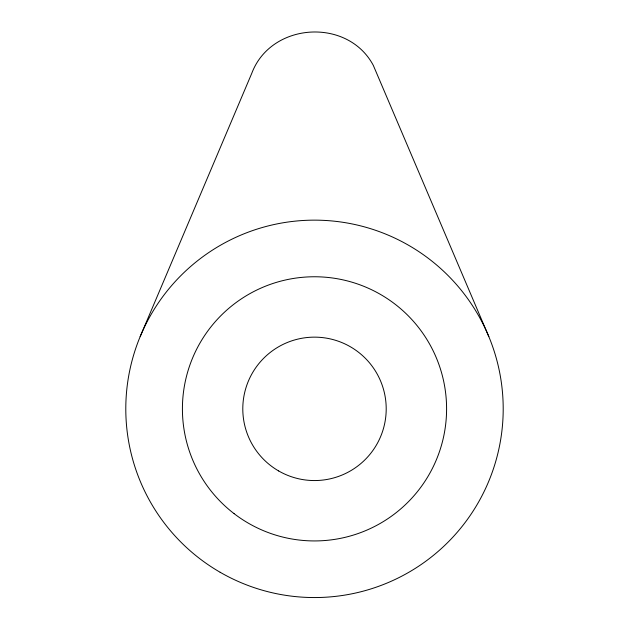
<?xml version="1.0" encoding="UTF-8"?>
<svg xmlns="http://www.w3.org/2000/svg" width="629" height="629" viewBox="0 0 629 629"><rect width="100%" height="100%" fill="white"/><g stroke="black" fill="none" stroke-linecap="round" stroke-linejoin="round"><path stroke-width="0.94" d="M140.165 336.641L251.742 73.389C270.863 22.243 347.695 17.211 373.327 65.416L488.835 336.641M220.15 572.272A188.7 188.7 0 0 0 503.2 408.85A188.7 188.7 0 0 0 220.15 245.428A188.7 188.7 0 0 0 220.15 572.272M278.647 470.948A71.706 71.706 0 0 0 386.206 408.85A71.706 71.706 0 0 0 278.647 346.752A71.706 71.706 0 0 0 278.647 470.948M234.09 513.641A132.09 132.09 0 0 0 445.458 426.092A132.09 132.09 0 0 0 263.952 286.816A132.09 132.09 0 0 0 234.09 513.641"/></g></svg>
